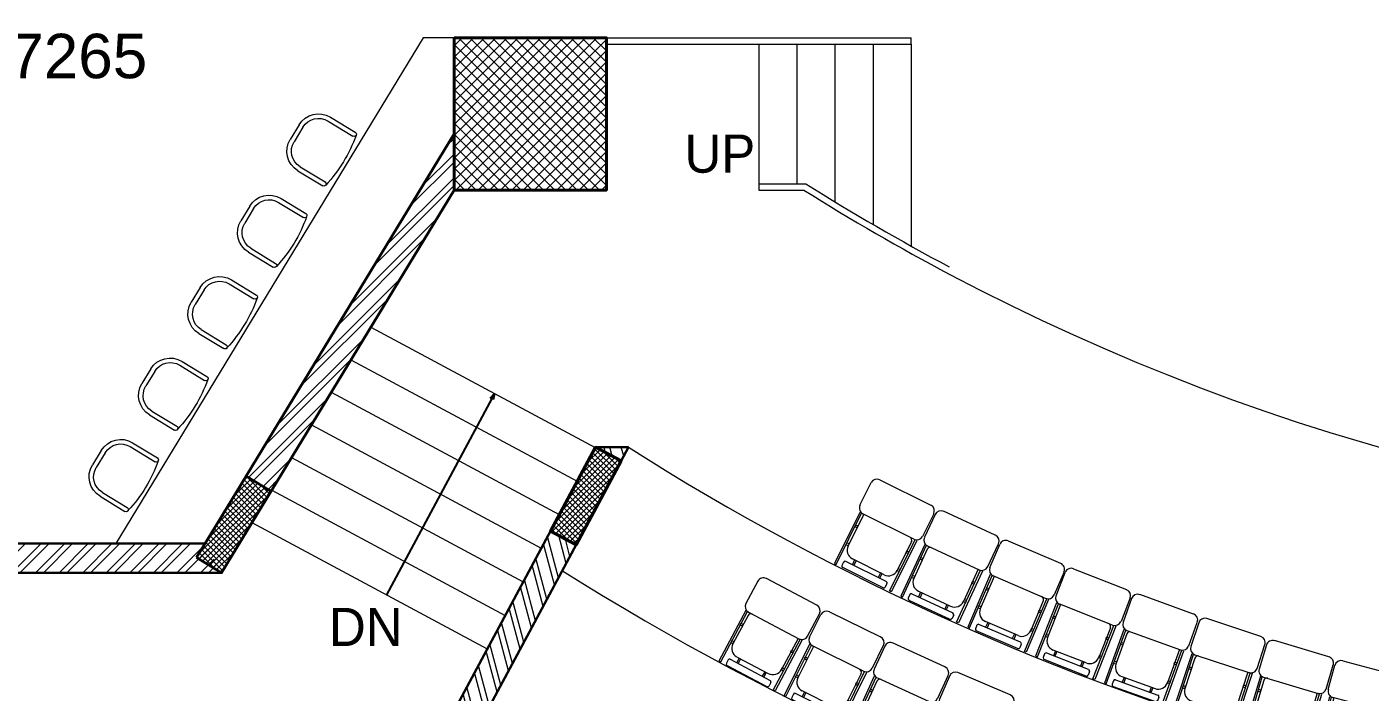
# Model space of a CAD drawing. Header units: millimetres. Extents: x 8275 to 147087, y -297470 to -191881.
# Drawn here: x 29732 to 40311, y -204632 to -199393 of the extents above; entities that cross this region are included whole.
import ezdxf

# ---------------------------------------------------------------- set-up
doc = ezdxf.new("R2010")
doc.units = ezdxf.units.MM
doc.header["$LTSCALE"] = 250
doc.header["$MEASUREMENT"] = 0
for name, color, linetype, lineweight in [('col', 6, 'Continuous', 40), ('furniture', 5, 'Continuous', 15), ('hatch', 9, 'Continuous', 0), ('stairs', 2, 'Continuous', 5), ('text', 7, 'Continuous', 9), ('wall', 1, 'Continuous', 30)]:
    doc.layers.add(name, color=color, linetype=linetype, lineweight=lineweight)
doc.styles.get("Standard").update_dxf_attribs({"font": 'GOTHIC.TTF', "height": 100})
doc.dimstyles.get("Standard").update_dxf_attribs({"dimtxt": 100, "dimasz": 50, "dimexe": 50, "dimexo": 50, "dimgap": 0.09, "dimtad": 0, "dimdec": 0, "dimrnd": 5, "dimzin": 0, "dimdsep": 46, "dimtxsty": 'Standard', "dimblk": 'ARCHTICK', "dimcen": 0, "dimdle": 50, "dimadec": 0, "dimazin": 0, "dimtfac": 1, "dimtdec": 0, "dimtofl": 0, "dimtmove": 0, "dimatfit": 3, "dimldrblk": 'OPEN30', "dimfxl": 1, "dimtolj": 1, "dimtzin": 0, "dimarcsym": 0})
pattern_1 = [(45, (-2190690.94, -138326.66), (-92.807765, 92.807765), []), (45, (-2190629.06, -138326.66), (-92.807765, 92.807765), [])]

# ---------------------------------------------------------------- blocks, each defined once
blk = doc.blocks.new('A$C417B526D')
at = {"layer": 'hatch'}
h = blk.add_hatch(dxfattribs=at)
h.set_pattern_fill('ANSI37', color=256, scale=250)
h.paths.add_polyline_path([(19099, -8885), (19301, -8993), (19656, -8332), (19453, -8224)])
h = blk.add_hatch(dxfattribs=at)
h.set_pattern_fill('ANSI37', color=256, scale=250)
h.paths.add_polyline_path([(16312, -9092), (16509, -9212), (16898, -8571), (16702, -8451)])
at = {"layer": 'col'}
for points, elevation in [([(19099, -8885), (19301, -8993), (19656, -8332), (19453, -8224)], 14809), ([(16312, -9092), (16509, -9212), (16898, -8571), (16702, -8451)], -25203)]:
    blk.add_lwpolyline(points, close=True, dxfattribs=dict(at, elevation=elevation))
blk = doc.blocks.new('A$C157F7572')
at = {"layer": 'hatch'}
h = blk.add_hatch(dxfattribs=at)
h.set_pattern_fill('ANSI37', color=256, scale=500)
h.paths.add_polyline_path([(-104250, 24462), (-105450, 24462), (-105450, 25662), (-104250, 25662)])
at = {"layer": 'col', "elevation": 13625}
blk.add_lwpolyline([(-105450, 25662), (-104250, 25662), (-104250, 24462), (-105450, 24462)], close=True, dxfattribs=at)
blk = doc.blocks.new('_ArchTick')
at = {"color": 0, "linetype": 'ByBlock', "const_width": 0.15}
blk.add_lwpolyline([(-0.5, -0.5), (0.5, 0.5)], dxfattribs=at)
blk = doc.blocks.new('_Open30')
at = {"color": 0, "linetype": 'ByBlock', "lineweight": -2}
for p, q in [((-1, 0.27), (0, 0)), ((0, 0), (-1, -0.27)), ((0, 0), (-1, 0))]:
    blk.add_line(p, q, dxfattribs=at)
blk = doc.blocks.new('A$C24EB465D-flat-9-flat-1-flat-21')
at = {"layer": 'furniture', "ltscale": 0.1}
for p, q in [((-72, -52), (-128, -242)), ((421, -146), (-9, -18)), ((399, -399), (455, -209)), ((-119, -298), (-247, -730)), ((-232, -734), (-104, -302)), ((-94, -305), (336, -433)), ((-93, -332), (-165, -575)), ((-138, -418), (-134, -403)), ((-120, -423), (-138, -418)), ((-116, -409), (-134, -403)), ((-120, -423), (-116, -409)), ((218, -868), (346, -436)), ((361, -441), (232, -872)), ((328, -431), (248, -698)), ((-183, -569), (-179, -553)), ((-165, -575), (-183, -569)), ((-160, -558), (-179, -553)), ((-165, -575), (-160, -558)), ((293, -546), (298, -532)), ((293, -546), (312, -552)), ((298, -532), (316, -537)), ((312, -552), (316, -537)), ((-247, -730), (-232, -734)), ((-178, -706), (-186, -734)), ((-162, -698), (179, -799)), ((-114, -669), (154, -749)), ((-96, -675), (-107, -714)), ((-96, -675), (-83, -678)), ((-83, -678), (-95, -717)), ((123, -740), (112, -779)), ((248, -698), (253, -681)), ((248, -698), (267, -703)), ((253, -681), (271, -687)), ((267, -703), (271, -687)), ((-178, -750), (163, -851)), ((135, -743), (124, -782)), ((187, -814), (179, -843)), ((232, -872), (218, -868))]:
    blk.add_line(p, q, dxfattribs=at)
for centre, radius, start, end in [((-23, -67, 0), 50.8, 73.4498, 163.4498), ((407, -194, 0), 50.8, 343.4498, 73.4498), ((-80, -257, 0), 50.8, 163.4498, 253.4498), ((-69, -339, 0), 25.4, 73.4498, 163.4498), ((350, -384, 0), 50.8, 253.4498, 343.4498), ((-92, -596, 0), 76.2, 163.4498, 253.4498), ((-174, -738, 0), 12.7, 163.4498, 253.4498), ((-166, -710, 0), 12.7, 73.4498, 163.4498), ((175, -676, 0), 76.2, 253.4498, 343.4498), ((167, -839, 0), 12.7, 253.4498, 343.4498), ((175, -811, 0), 12.7, 343.4498, 73.4498)]:
    blk.add_arc(centre, radius, start, end, dxfattribs=at)
blk = doc.blocks.new('A$C24EB465D-flat-9-flat-1-flat-22')
at = {"layer": 'furniture', "ltscale": 0.1}
for p, q in [((-549, -132), (-498, 60)), ((-435, 96), (-2, -20)), ((34, -82), (-17, -274)), ((-538, -188), (-653, -623)), ((-638, -627), (-523, -192)), ((-504, -197), (-576, -465)), ((-79, -310), (-512, -194)), ((-554, -308), (-550, -293)), ((-535, -313), (-554, -308)), ((-531, -298), (-550, -293)), ((-535, -313), (-531, -298)), ((-185, -747), (-69, -312)), ((-54, -316), (-170, -751)), ((-94, -332), (-159, -576)), ((-118, -424), (-114, -409)), ((-114, -409), (-96, -414)), ((-100, -429), (-96, -414)), ((-594, -461), (-590, -444)), ((-576, -465), (-594, -461)), ((-571, -449), (-590, -444)), ((-576, -465), (-571, -449)), ((-118, -424), (-100, -429)), ((-653, -623), (-638, -627)), ((-585, -597), (-592, -626)), ((-226, -680), (-569, -588)), ((-252, -630), (-522, -559)), ((-503, -564), (-514, -603)), ((-491, -567), (-502, -606)), ((-283, -622), (-293, -662)), ((-270, -626), (-283, -622)), ((-270, -626), (-281, -665)), ((-159, -576), (-155, -560)), ((-159, -576), (-140, -581)), ((-155, -560), (-136, -565)), ((-140, -581), (-136, -565)), ((-240, -733), (-583, -641)), ((-217, -695), (-224, -724)), ((-170, -751), (-185, -747))]:
    blk.add_line(p, q, dxfattribs=at)
for centre, radius, start, end in [((-448, 46, 0), 50.8, 75.1046, 165.1046), ((-15, -69, 0), 50.8, 345.1046, 75.1046), ((-499, -145, 0), 50.8, 165.1046, 255.1046), ((-118, -325, 0), 25.4, 345.1046, 75.1046), ((-66, -261, 0), 50.8, 255.1046, 345.1046), ((-502, -485, 0), 76.2, 165.1046, 255.1046), ((-580, -629, 0), 12.7, 165.1046, 255.1046), ((-572, -601, 0), 12.7, 75.1046, 165.1046), ((-233, -557, 0), 76.2, 255.1046, 345.1046), ((-237, -720, 0), 12.7, 255.1046, 345.1046), ((-229, -692, 0), 12.7, 345.1046, 75.1046)]:
    blk.add_arc(centre, radius, start, end, dxfattribs=at)
blk = doc.blocks.new('A$C24EB465D-flat-9-flat-1-flat-24')
at = {"layer": 'furniture', "ltscale": 0.1}
for p, q in [((-73, -50), (-135, -238)), ((417, -158), (-9, -18)), ((-127, -295), (-268, -722)), ((-253, -727), (-113, -299)), ((-103, -303), (323, -443)), ((387, -410), (449, -222)), ((-103, -329), (-182, -570)), ((-150, -414), (-146, -399)), ((-132, -420), (-150, -414)), ((-128, -405), (-146, -399)), ((-132, -420), (-128, -405)), ((193, -874), (333, -446)), ((348, -451), (207, -878)), ((315, -440), (228, -704)), ((-200, -564), (-194, -548)), ((-182, -570), (-200, -564)), ((-176, -553), (-194, -548)), ((-182, -570), (-176, -553)), ((277, -554), (282, -540)), ((277, -554), (296, -560)), ((282, -540), (300, -546)), ((296, -560), (300, -546)), ((-268, -722), (-253, -727)), ((-198, -701), (-207, -729)), ((-182, -693), (155, -804)), ((-133, -666), (132, -753)), ((-115, -672), (-128, -710)), ((-103, -676), (-116, -714)), ((-115, -672), (-103, -676)), ((228, -704), (233, -688)), ((228, -704), (246, -710)), ((233, -688), (252, -694)), ((246, -710), (252, -694)), ((-199, -745), (138, -856)), ((102, -743), (89, -782)), ((114, -747), (101, -786)), ((164, -820), (154, -848)), ((207, -878), (193, -874))]:
    blk.add_line(p, q, dxfattribs=at)
for centre, radius, start, end in [((-25, -66, 0), 50.8, 71.795, 161.795), ((401, -206, 0), 50.8, 341.795, 71.795), ((-87, -254, 0), 50.8, 161.795, 251.795), ((-79, -337, 0), 25.4, 71.795, 161.795), ((339, -394, 0), 50.8, 251.795, 341.795), ((-109, -593, 0), 76.2, 161.795, 251.795), ((-195, -733, 0), 12.7, 161.795, 251.795), ((-186, -705, 0), 12.7, 71.795, 161.795), ((156, -681, 0), 76.2, 251.795, 341.795), ((151, -816, 0), 12.7, 341.795, 71.795), ((142, -844, 0), 12.7, 251.795, 341.795)]:
    blk.add_arc(centre, radius, start, end, dxfattribs=at)
blk = doc.blocks.new('A$C24EB465D-flat-9-flat-1-flat-25')
at = {"layer": 'furniture', "ltscale": 0.1}
for p, q in [((-75, -48), (-142, -234)), ((412, -170), (-10, -17)), ((-136, -291), (-289, -714)), ((-274, -719), (-121, -296)), ((-111, -300), (310, -452)), ((375, -421), (443, -235)), ((-112, -326), (-198, -564)), ((-162, -409), (-157, -395)), ((-144, -416), (-162, -409)), ((-139, -401), (-157, -395)), ((-144, -416), (-139, -401)), ((167, -879), (320, -455)), ((335, -461), (182, -884)), ((302, -449), (208, -711)), ((-216, -558), (-210, -542)), ((-198, -564), (-216, -558)), ((-192, -548), (-210, -542)), ((-198, -564), (-192, -548)), ((261, -562), (266, -548)), ((261, -562), (279, -569)), ((266, -548), (284, -555)), ((279, -569), (284, -555)), ((-289, -714), (-274, -719)), ((-218, -695), (-228, -722)), ((-221, -739), (114, -859)), ((-202, -687), (132, -808)), ((-152, -662), (110, -756)), ((-134, -668), (-148, -706)), ((-122, -672), (-136, -711)), ((-134, -668), (-122, -672)), ((208, -711), (213, -695)), ((208, -711), (226, -717)), ((213, -695), (231, -701)), ((226, -717), (231, -701)), ((80, -746), (66, -784)), ((92, -750), (78, -788)), ((140, -824), (130, -852)), ((182, -884), (167, -879))]:
    blk.add_line(p, q, dxfattribs=at)
for centre, radius, start, end in [((-27, -65, 0), 50.8, 70.1401, 160.1401), ((395, -217, 0), 50.8, 340.1401, 70.1401), ((-94, -252, 0), 50.8, 160.1401, 250.1401), ((-88, -335, 0), 25.4, 70.1401, 160.1401), ((327, -404, 0), 50.8, 250.1401, 340.1401), ((-126, -590, 0), 76.2, 160.1401, 250.1401), ((-216, -727, 0), 12.7, 160.1401, 250.1401), ((-206, -699, 0), 12.7, 70.1401, 160.1401), ((136, -685, 0), 76.2, 250.1401, 340.1401), ((128, -820, 0), 12.7, 340.1401, 70.1401), ((118, -847, 0), 12.7, 250.1401, 340.1401)]:
    blk.add_arc(centre, radius, start, end, dxfattribs=at)
blk = doc.blocks.new('A$C24EB465D-flat-9-flat-1-flat-26')
at = {"layer": 'furniture', "ltscale": 0.1}
for p, q in [((-562, -52), (-484, 130)), ((-417, 157), (-5, -19)), ((22, -86), (-56, -268)), ((-559, -108), (-736, -522)), ((-722, -528), (-545, -114)), ((-527, -122), (-637, -378)), ((-592, -225), (-586, -211)), ((-569, -219), (-586, -211)), ((-123, -295), (-535, -119)), ((-575, -233), (-592, -225)), ((-575, -233), (-569, -219)), ((-290, -713), (-113, -299)), ((-99, -305), (-276, -719)), ((-141, -315), (-240, -548)), ((-654, -370), (-648, -355)), ((-637, -378), (-654, -370)), ((-630, -362), (-648, -355)), ((-637, -378), (-630, -362)), ((-178, -402), (-172, -389)), ((-178, -402), (-161, -410)), ((-172, -389), (-155, -396)), ((-161, -410), (-155, -396)), ((-736, -522), (-722, -528)), ((-664, -507), (-676, -534)), ((-321, -640), (-648, -500)), ((-340, -588), (-597, -478)), ((-579, -485), (-595, -523)), ((-568, -490), (-584, -528)), ((-343, -690), (-669, -551)), ((-369, -575), (-385, -612)), ((-358, -580), (-374, -618)), ((-358, -580), (-369, -575)), ((-240, -548), (-233, -532)), ((-240, -548), (-223, -555)), ((-233, -532), (-216, -539)), ((-223, -555), (-216, -539)), ((-315, -657), (-326, -684)), ((-276, -719), (-290, -713))]:
    blk.add_line(p, q, dxfattribs=at)
for centre, radius, start, end in [((-437, 110, 0), 50.8, 66.8305, 156.8305), ((-515, -72, 0), 50.8, 156.8305, 246.8305), ((-25, -66, 0), 50.8, 336.8305, 66.8305), ((-164, -305, 0), 25.4, 336.8305, 66.8305), ((-103, -248, 0), 50.8, 246.8305, 336.8305), ((-567, -408, 0), 76.2, 156.8305, 246.8305), ((-653, -512, 0), 12.7, 66.8305, 156.8305), ((-664, -539, 0), 12.7, 156.8305, 246.8305), ((-310, -518, 0), 76.2, 246.8305, 336.8305), ((-338, -679, 0), 12.7, 246.8305, 336.8305), ((-326, -652, 0), 12.7, 336.8305, 66.8305)]:
    blk.add_arc(centre, radius, start, end, dxfattribs=at)
blk = doc.blocks.new('A$C24EB465D-flat-9-flat-1-flat-27')
at = {"layer": 'furniture', "ltscale": 0.1}
for p, q in [((-560, -68), (-487, 116)), ((-421, 145), (-4, -19)), ((24, -85), (-48, -270)), ((-556, -124), (-721, -543)), ((-706, -549), (-541, -130)), ((-524, -137), (-626, -396)), ((-114, -298), (-531, -134)), ((-585, -242), (-580, -228)), ((-568, -249), (-585, -242)), ((-562, -235), (-580, -228)), ((-568, -249), (-562, -235)), ((-270, -721), (-104, -302)), ((-90, -308), (-255, -727)), ((-643, -389), (-637, -373)), ((-626, -396), (-643, -389)), ((-619, -380), (-637, -373)), ((-626, -396), (-619, -380)), ((-132, -319), (-224, -554)), ((-166, -407), (-161, -393)), ((-166, -407), (-149, -414)), ((-161, -393), (-143, -400)), ((-149, -414), (-143, -400)), ((-650, -526), (-660, -553)), ((-303, -649), (-633, -519)), ((-323, -597), (-583, -495)), ((-565, -502), (-580, -540)), ((-553, -507), (-568, -544)), ((-721, -543), (-706, -549)), ((-323, -700), (-653, -570)), ((-353, -586), (-368, -623)), ((-341, -590), (-356, -628)), ((-341, -590), (-353, -586)), ((-224, -554), (-218, -538)), ((-224, -554), (-207, -561)), ((-218, -538), (-200, -545)), ((-207, -561), (-200, -545)), ((-295, -665), (-306, -693)), ((-255, -727), (-270, -721))]:
    blk.add_line(p, q, dxfattribs=at)
for centre, radius, start, end in [((-440, 98, 0), 50.8, 68.4853, 158.4853), ((-513, -87, 0), 50.8, 158.4853, 248.4853), ((-23, -67, 0), 50.8, 338.4853, 68.4853), ((-155, -310, 0), 25.4, 338.4853, 68.4853), ((-96, -251, 0), 50.8, 248.4853, 338.4853), ((-555, -424, 0), 76.2, 158.4853, 248.4853), ((-638, -531, 0), 12.7, 68.4853, 158.4853), ((-648, -558, 0), 12.7, 158.4853, 248.4853), ((-295, -526, 0), 76.2, 248.4853, 338.4853), ((-318, -688, 0), 12.7, 248.4853, 338.4853), ((-307, -661, 0), 12.7, 338.4853, 68.4853)]:
    blk.add_arc(centre, radius, start, end, dxfattribs=at)
blk = doc.blocks.new('A$C24EB465D-flat-9-flat-1-flat-28')
at = {"layer": 'furniture', "ltscale": 0.1}
for p, q in [((-564, -19), (-475, 158)), ((-407, 181), (-6, -19)), ((-564, -76), (-765, -479)), ((-751, -486), (-551, -83)), ((-533, -91), (-658, -340)), ((-140, -287), (-541, -88)), ((17, -87), (-72, -265)), ((-604, -191), (-597, -177)), ((-587, -199), (-604, -191)), ((-580, -186), (-597, -177)), ((-587, -199), (-580, -186)), ((-675, -332), (-667, -317)), ((-650, -325), (-667, -317)), ((-331, -695), (-130, -292)), ((-117, -299), (-317, -702)), ((-159, -306), (-271, -533)), ((-658, -340), (-675, -332)), ((-658, -340), (-650, -325)), ((-201, -391), (-194, -378)), ((-201, -391), (-184, -400)), ((-194, -378), (-177, -386)), ((-184, -400), (-177, -386)), ((-765, -479), (-751, -486)), ((-693, -468), (-706, -494)), ((-382, -669), (-700, -511)), ((-358, -620), (-676, -462)), ((-606, -451), (-624, -487)), ((-374, -567), (-623, -443)), ((-595, -457), (-613, -493)), ((-271, -533), (-264, -518)), ((-264, -518), (-247, -526)), ((-254, -541), (-247, -526)), ((-402, -553), (-420, -589)), ((-391, -559), (-409, -595)), ((-391, -559), (-402, -553)), ((-271, -533), (-254, -541)), ((-352, -637), (-365, -664)), ((-317, -702), (-331, -695))]:
    blk.add_line(p, q, dxfattribs=at)
for centre, radius, start, end in [((-430, 136, 0), 50.8, 63.5208, 153.5208), ((-518, -42, 0), 50.8, 153.5208, 243.5208), ((-29, -64, 0), 50.8, 333.5208, 63.5208), ((-181, -295, 0), 25.4, 333.5208, 63.5208), ((-117, -242, 0), 50.8, 243.5208, 333.5208), ((-589, -374, 0), 76.2, 153.5208, 243.5208), ((-694, -500, 0), 12.7, 153.5208, 243.5208), ((-681, -473, 0), 12.7, 63.5208, 153.5208), ((-340, -499, 0), 76.2, 243.5208, 333.5208), ((-363, -632, 0), 12.7, 333.5208, 63.5208), ((-376, -658, 0), 12.7, 243.5208, 333.5208)]:
    blk.add_arc(centre, radius, start, end, dxfattribs=at)
blk = doc.blocks.new('A$C24EB465D-flat-9-flat-1-flat-29')
at = {"layer": 'furniture', "ltscale": 0.1}
for p, q in [((-78, -41), (-162, -221)), ((396, -205), (-11, -16)), ((-160, -278), (-349, -686)), ((-336, -693), (-147, -284)), ((-140, -315), (-246, -545)), ((-137, -289), (270, -477)), ((337, -452), (421, -272)), ((-197, -394), (-191, -380)), ((-180, -402), (-197, -394)), ((-174, -388), (-191, -380)), ((-180, -402), (-174, -388)), ((-263, -537), (-256, -521)), ((-239, -529), (-256, -521)), ((91, -890), (280, -481)), ((294, -488), (105, -896)), ((262, -473), (145, -726)), ((-246, -545), (-263, -537)), ((-246, -545), (-239, -529)), ((212, -583), (218, -569)), ((212, -583), (229, -591)), ((218, -569), (235, -577)), ((229, -591), (235, -577)), ((-349, -686), (-336, -693)), ((-277, -673), (-290, -700)), ((-284, -717), (39, -866)), ((-261, -667), (62, -816)), ((-209, -646), (44, -763)), ((-192, -654), (-209, -691)), ((-180, -659), (-197, -696)), ((-192, -654), (-180, -659)), ((145, -726), (153, -711)), ((145, -726), (163, -734)), ((153, -711), (170, -719)), ((163, -734), (170, -719)), ((15, -750), (-2, -787)), ((27, -755), (10, -792)), ((68, -833), (56, -860)), ((105, -896), (91, -890))]:
    blk.add_line(p, q, dxfattribs=at)
for centre, radius, start, end in [((-32, -63, 0), 50.8, 65.1757, 155.1757), ((375, -251, 0), 50.8, 335.1757, 65.1757), ((-116, -243, 0), 50.8, 155.1757, 245.1757), ((-117, -326, 0), 25.4, 65.1757, 155.1757), ((291, -431, 0), 50.8, 245.1757, 335.1757), ((-177, -577, 0), 76.2, 155.1757, 245.1757), ((-278, -705, 0), 12.7, 155.1757, 245.1757), ((-266, -678, 0), 12.7, 65.1757, 155.1757), ((76, -694, 0), 76.2, 245.1757, 335.1757), ((56, -828, 0), 12.7, 335.1757, 65.1757), ((44, -854, 0), 12.7, 245.1757, 335.1757)]:
    blk.add_arc(centre, radius, start, end, dxfattribs=at)
blk = doc.blocks.new('A$C24EB465D-flat-9-flat-1-flat-217')
at = {"layer": 'furniture', "ltscale": 0.1}
for p, q in [((-77, -44), (-155, -226)), ((402, -192), (-11, -17)), ((-152, -283), (-328, -697)), ((-314, -703), (-138, -289)), ((-128, -293), (285, -468)), ((351, -441), (429, -259)), ((-130, -320), (-229, -552)), ((-185, -400), (-179, -386)), ((-167, -407), (-185, -400)), ((-161, -393), (-179, -386)), ((-167, -407), (-161, -393)), ((118, -887), (295, -472)), ((309, -478), (133, -893)), ((277, -465), (168, -721)), ((-246, -545), (-240, -529)), ((-229, -552), (-246, -545)), ((-222, -537), (-240, -529)), ((-229, -552), (-222, -537)), ((230, -576), (236, -562)), ((230, -576), (247, -583)), ((236, -562), (253, -569)), ((247, -583), (253, -569)), ((-328, -697), (-314, -703)), ((-256, -682), (-268, -709)), ((-261, -725), (66, -864)), ((-240, -675), (87, -814)), ((-189, -652), (68, -761)), ((-171, -660), (-187, -697)), ((-159, -665), (-175, -702)), ((-171, -660), (-159, -665)), ((168, -721), (175, -705)), ((168, -721), (186, -729)), ((175, -705), (192, -713)), ((186, -729), (192, -713)), ((39, -749), (23, -786)), ((51, -754), (35, -791)), ((94, -830), (83, -858)), ((133, -893), (118, -887))]:
    blk.add_line(p, q, dxfattribs=at)
for centre, radius, start, end in [((-30, -64, 0), 50.8, 66.9728, 156.9728), ((382, -239, 0), 50.8, 336.9728, 66.9728), ((-108, -246, 0), 50.8, 156.9728, 246.9728), ((-107, -330, 0), 25.4, 66.9728, 156.9728), ((305, -422, 0), 50.8, 246.9728, 336.9728), ((-159, -582, 0), 76.2, 156.9728, 246.9728), ((-256, -714, 0), 12.7, 156.9728, 246.9728), ((-245, -686, 0), 12.7, 66.9728, 156.9728), ((98, -691, 0), 76.2, 246.9728, 336.9728), ((82, -825, 0), 12.7, 336.9728, 66.9728), ((71, -853, 0), 12.7, 246.9728, 336.9728)]:
    blk.add_arc(centre, radius, start, end, dxfattribs=at)
blk = doc.blocks.new('A$C24EB465D-flat-9-flat-1-flat-218')
at = {"layer": 'furniture', "ltscale": 0.1}
for p, q in [((-78, -41), (-161, -222)), ((396, -204), (-11, -16)), ((-160, -278), (-348, -687)), ((-334, -694), (-146, -285)), ((-139, -316), (-245, -545)), ((-136, -289), (271, -476)), ((339, -451), (421, -271)), ((-196, -394), (-190, -380)), ((-179, -402), (-196, -394)), ((-173, -388), (-190, -380)), ((-179, -402), (-173, -388)), ((-262, -538), (-255, -522)), ((-238, -530), (-255, -522)), ((93, -890), (281, -481)), ((295, -487), (107, -896)), ((263, -473), (147, -726)), ((-245, -545), (-262, -538)), ((-245, -545), (-238, -530)), ((213, -582), (219, -569)), ((213, -582), (230, -590)), ((219, -569), (237, -576)), ((230, -590), (237, -576)), ((-348, -687), (-334, -694)), ((-276, -674), (-288, -701)), ((-282, -717), (41, -866)), ((-259, -668), (64, -816)), ((-207, -647), (46, -763)), ((-190, -654), (-207, -691)), ((-178, -660), (-195, -697)), ((-190, -654), (-178, -660)), ((147, -726), (154, -710)), ((147, -726), (165, -734)), ((154, -710), (172, -718)), ((165, -734), (172, -718)), ((17, -750), (0, -787)), ((29, -755), (12, -792)), ((70, -833), (58, -860)), ((107, -896), (93, -890))]:
    blk.add_line(p, q, dxfattribs=at)
for centre, radius, start, end in [((-32, -63, 0), 50.8, 65.318, 155.318), ((375, -250, 0), 50.8, 335.318, 65.318), ((-115, -243, 0), 50.8, 155.318, 245.318), ((-116, -326, 0), 25.4, 65.318, 155.318), ((292, -430, 0), 50.8, 245.318, 335.318), ((-176, -577, 0), 76.2, 155.318, 245.318), ((-277, -706, 0), 12.7, 155.318, 245.318), ((-264, -679, 0), 12.7, 65.318, 155.318), ((78, -694, 0), 76.2, 245.318, 335.318), ((58, -827, 0), 12.7, 335.318, 65.318), ((46, -854, 0), 12.7, 245.318, 335.318)]:
    blk.add_arc(centre, radius, start, end, dxfattribs=at)
blk = doc.blocks.new('A$C24EB465D-flat-9-flat-1-flat-219')
at = {"layer": 'furniture', "ltscale": 0.1}
for p, q in [((-81, -37), (-174, -212)), ((384, -226), (-12, -16)), ((-176, -269), (-387, -666)), ((-373, -673), (-162, -276)), ((-157, -307), (-276, -530)), ((-153, -281), (243, -491)), ((312, -470), (405, -295)), ((-219, -382), (-212, -369)), ((-202, -391), (-219, -382)), ((-195, -378), (-212, -369)), ((-202, -391), (-195, -378)), ((-293, -522), (-285, -506)), ((-276, -530), (-293, -522)), ((-268, -515), (-285, -506)), ((-276, -530), (-268, -515)), ((41, -894), (253, -496)), ((266, -503), (55, -901)), ((236, -487), (105, -733)), ((-244, -634), (2, -764)), ((179, -594), (186, -580)), ((179, -594), (196, -602)), ((186, -580), (203, -589)), ((196, -602), (203, -589)), ((-387, -666), (-373, -673)), ((-314, -657), (-328, -683)), ((-323, -700), (-9, -867)), ((-297, -652), (17, -818)), ((-228, -642), (-247, -678)), ((-216, -648), (-235, -684)), ((-228, -642), (-216, -648)), ((105, -733), (113, -718)), ((105, -733), (122, -742)), ((113, -718), (130, -727)), ((122, -742), (130, -727)), ((-26, -750), (-45, -785)), ((-15, -756), (-34, -791)), ((22, -835), (8, -861)), ((55, -901), (41, -894))]:
    blk.add_line(p, q, dxfattribs=at)
for centre, radius, start, end in [((-36, -61, 0), 50.8, 62.0083, 152.0083), ((-129, -236, 0), 50.8, 152.0083, 242.0083), ((-135, -319, 0), 25.4, 62.0083, 152.0083), ((360, -271, 0), 50.8, 332.0083, 62.0083), ((267, -446, 0), 50.8, 242.0083, 332.0083), ((-209, -566, 0), 76.2, 152.0083, 242.0083), ((-317, -689, 0), 12.7, 152.0083, 242.0083), ((-303, -663, 0), 12.7, 62.0083, 152.0083), ((38, -697, 0), 76.2, 242.0083, 332.0083), ((11, -829, 0), 12.7, 332.0083, 62.0083), ((-3, -855, 0), 12.7, 242.0083, 332.0083)]:
    blk.add_arc(centre, radius, start, end, dxfattribs=at)
blk = doc.blocks.new('A$C24EB465D-flat-9-flat-1-flat-220')
at = {"layer": 'furniture', "ltscale": 0.1}
for p, q in [((-564, -21), (-476, 157)), ((-408, 180), (-6, -19)), ((-564, -77), (-764, -481)), ((-750, -488), (-550, -84)), ((-533, -93), (-657, -342)), ((-139, -288), (-541, -89)), ((17, -87), (-71, -265)), ((-604, -192), (-597, -179)), ((-587, -201), (-604, -192)), ((-580, -187), (-597, -179)), ((-587, -201), (-580, -187)), ((-329, -696), (-130, -292)), ((-116, -299), (-316, -703)), ((-158, -307), (-270, -533)), ((-674, -334), (-666, -318)), ((-657, -342), (-674, -334)), ((-649, -327), (-666, -318)), ((-657, -342), (-649, -327)), ((-200, -392), (-193, -378)), ((-200, -392), (-183, -400)), ((-193, -378), (-176, -387)), ((-183, -400), (-176, -387)), ((-764, -481), (-750, -488)), ((-691, -469), (-704, -496)), ((-380, -670), (-699, -513)), ((-356, -621), (-674, -464)), ((-605, -453), (-623, -489)), ((-372, -568), (-622, -444)), ((-594, -458), (-612, -495)), ((-270, -533), (-263, -518)), ((-263, -518), (-245, -527)), ((-253, -542), (-245, -527)), ((-401, -554), (-419, -590)), ((-389, -559), (-407, -596)), ((-389, -559), (-401, -554)), ((-270, -533), (-253, -542)), ((-350, -638), (-363, -665)), ((-316, -703), (-329, -696))]:
    blk.add_line(p, q, dxfattribs=at)
for centre, radius, start, end in [((-430, 134, 0), 50.8, 63.6632, 153.6632), ((-518, -43, 0), 50.8, 153.6632, 243.6632), ((-28, -64, 0), 50.8, 333.6632, 63.6632), ((-181, -296, 0), 25.4, 333.6632, 63.6632), ((-116, -242, 0), 50.8, 243.6632, 333.6632), ((-588, -376, 0), 76.2, 153.6632, 243.6632), ((-693, -501, 0), 12.7, 153.6632, 243.6632), ((-680, -475, 0), 12.7, 63.6632, 153.6632), ((-338, -500, 0), 76.2, 243.6632, 333.6632), ((-362, -633, 0), 12.7, 333.6632, 63.6632), ((-375, -659, 0), 12.7, 243.6632, 333.6632)]:
    blk.add_arc(centre, radius, start, end, dxfattribs=at)
blk = doc.blocks.new('ch1')
for p, q in [((-75, 501), (75, 501)), ((-75, 461), (75, 461)), ((-275, 301), (-275, 46)), ((-235, 301), (-235, 46)), ((235, 301), (235, 46)), ((275, 301), (275, 46))]:
    blk.add_line(p, q)
for centre, radius, start, end in [((-75, 301), 200, 90, 180), ((75, 301), 200, 0, 90), ((-75, 301), 160, 90, 180), ((-75, 301), 160, 90, 180), ((75, 301), 160, 0, 90), ((-255, 46), 20, 180, 0), ((0, 1258), 1258, 258.3077, 281.6923), ((255, 46), 20, 180, 0)]:
    blk.add_arc(centre, radius, start, end)

msp = doc.modelspace()

# ---------------------------------------------------------------- hatches: boundary and pattern name
at = {"layer": 'hatch'}
h = msp.add_hatch(dxfattribs=at)
h.set_pattern_fill('ANSI32', color=256, scale=350, angle=360, style=0)
h.set_pattern_definition(pattern_1)
h.paths.add_polyline_path([(31458, -202931), (31655, -203050), (33096, -200678), (33096, -200483), (33096, -200235), (31136, -203461), (31136, -203461)])
h = msp.add_hatch(dxfattribs=at)
h.set_pattern_fill('ANSI32', color=256, scale=350, angle=60, style=0)
h.set_pattern_definition([(105, (-2190690.94, -138549.74), (-126.777765, -33.97), []), (105, (-2190660, -138496.16), (-126.777765, -33.97), [])])
h.paths.add_polyline_path([(31492, -207770), (31695, -207879), (31340, -208539), (31138, -208431), (31137, -208431), (31340, -208540), (34470, -202703), (34210, -202703), (34412, -202812), (34058, -203472), (33855, -203364)])
h = msp.add_hatch(dxfattribs=at)
h.set_pattern_fill('ANSI32', color=256, scale=350, angle=360, style=0)
h.set_pattern_definition(pattern_1)
h.paths.add_polyline_path([(26782, -203461), (31136, -203461), (31265, -203691), (26782, -203691)])

# ---------------------------------------------------------------- linework, layer by layer
at = {"layer": 'furniture'}
for p, q in [((32854, -199478, -15927), (30433, -203461, -15927)), ((33096, -199478, -15927), (32854, -199478, -15927))]:
    msp.add_line(p, q, dxfattribs=at)
at = {"layer": 'stairs'}
for p, q in [((34296, -199478, -27228), (36696, -199478, -27228)), ((34296, -199528, -27228), (36696, -199528, -27228)), ((35496, -199528, -27228), (35496, -200678, -27228)), ((35796, -199528, -27228), (35796, -200628, -27228)), ((36096, -199528, -27228), (36096, -200771, -27228)), ((36396, -199528, -27228), (36396, -200949, -27228)), ((36696, -199528, -27228), (36696, -199478, -27228)), ((36696, -199528, -27228), (36696, -201120, -27228)), ((35496, -200628, -27228), (35866, -200628, -27228)), ((35496, -200678, -27228), (35851, -200678, -27228)), ((32440, -201757, -27228), (34208, -202705, -27228)), ((32284, -202014, -27228), (34067, -202969, -27228)), ((32128, -202270, -27228), (33925, -203234, -27228)), ((31972, -202527, -27228), (33783, -203498, -27228)), ((31816, -202784, -27228), (33641, -203763, -27228)), ((31660, -203041, -27228), (33499, -204027, -27228)), ((31504, -203297, -27228), (33358, -204291, -27228))]:
    msp.add_line(p, q, dxfattribs=at)
for radius, start, end in [(17648, 237.8359, 242.13), (17598, 237.789, 242.0439), (17648, 242.13, 297.87)]:
    msp.add_arc((45246, -185738, -17159), radius, start, end, dxfattribs=at)
at = {"layer": 'stairs', "ltscale": 0.01}
for radius, start, end in [(20094, 237.5879, 302.4403), (21194, 237.8067, 302.2201)]:
    msp.add_arc((45241, -185740, -29609), radius, start, end, dxfattribs=at)
at = {"layer": 'wall'}
for p, q in [((33096, -200235, -27228), (31136, -203461, -27228)), ((33096, -200678, -27228), (31265, -203691, -27228)), ((34470, -202703, -27228), (34209, -202703, -27228)), ((26782, -203461, -27228), (31136, -203461, -27228)), ((26552, -203691, -27228), (31265, -203691, -27228))]:
    msp.add_line(p, q, dxfattribs=at)
at = {"layer": 'wall', "extrusion": (-2.68746e-08, -3.58664e-08, 1)}
for p, q in [((31137, -208431, -27228), (34209, -202703, -27228)), ((31340, -208540, -27228), (34470, -202703, -27228))]:
    msp.add_line(p, q, dxfattribs=at)

# ---------------------------------------------------------------- block references
at = {"layer": 'furniture', "xscale": -0.8980072334694417, "yscale": 0.8980072334694416, "zscale": 25.66055664267284, "rotation": 58.70521091296375}
for p in [(32225, -200455, -15927), (31836, -201096, -15927), (31446, -201737, -15927), (31057, -202378, -15927), (30667, -203019, -15927)]:
    msp.add_blockref('ch1', p, dxfattribs=at)
at = {"layer": 'furniture', "ltscale": 0.01}
for name, p in [('A$C24EB465D-flat-9-flat-1-flat-28', (36857, -203140, -28433)), ('A$C24EB465D-flat-9-flat-1-flat-29', (36963, -203191, -28433)), ('A$C24EB465D-flat-9-flat-1-flat-26', (37878, -203598, -28433)), ('A$C24EB465D-flat-9-flat-1-flat-27', (38397, -203805, -28433)), ('A$C24EB465D-flat-9-flat-1-flat-219', (35569, -203721, -28433)), ('A$C24EB465D-flat-9-flat-1-flat-25', (38507, -203847, -28433)), ('A$C24EB465D-flat-9-flat-1-flat-220', (36460, -204178, -28433)), ('A$C24EB465D-flat-9-flat-1-flat-24', (39034, -204035, -28433)), ('A$C24EB465D-flat-9-flat-1-flat-218', (36566, -204229, -28433)), ('A$C24EB465D-flat-9-flat-1-flat-21', (39566, -204208, -28433)), ('A$C24EB465D-flat-9-flat-1-flat-22', (40530, -204480, -28433)), ('A$C24EB465D-flat-9-flat-1-flat-217', (37075, -204461, -28433))]:
    msp.add_blockref(name, p, dxfattribs=at)
at = {"layer": 'hatch'}
msp.add_blockref('A$C417B526D', (14756, -194479, -27228), dxfattribs=at)
at = {"layer": 'text'}
msp.add_blockref('A$C157F7572', (138546, -225140, -27228), dxfattribs=at)

# ---------------------------------------------------------------- texts
for s, p in [('UP', (34911, -200541, -17160)), ('DN', (32111, -204268, -17160))]:
    msp.add_text(s, height=300, rotation=360, dxfattribs=at).set_placement(p)
at = {"layer": 'text', "insert": (30680, -199802, -27228), "char_height": 350, "width": 23666.92, "attachment_point": 9}
msp.add_mtext('{\\fArial|b0|i0|c0|p34;GREEN ROOM\\P8645X7265}', dxfattribs=at)

# ---------------------------------------------------------------- leaders
at = {"layer": 'text'}
msp.add_leader([(33415, -202280, -17160), (32564, -203866, -17160)], dimstyle='Standard', dxfattribs=at)

doc.saveas('drawing.dxf')
